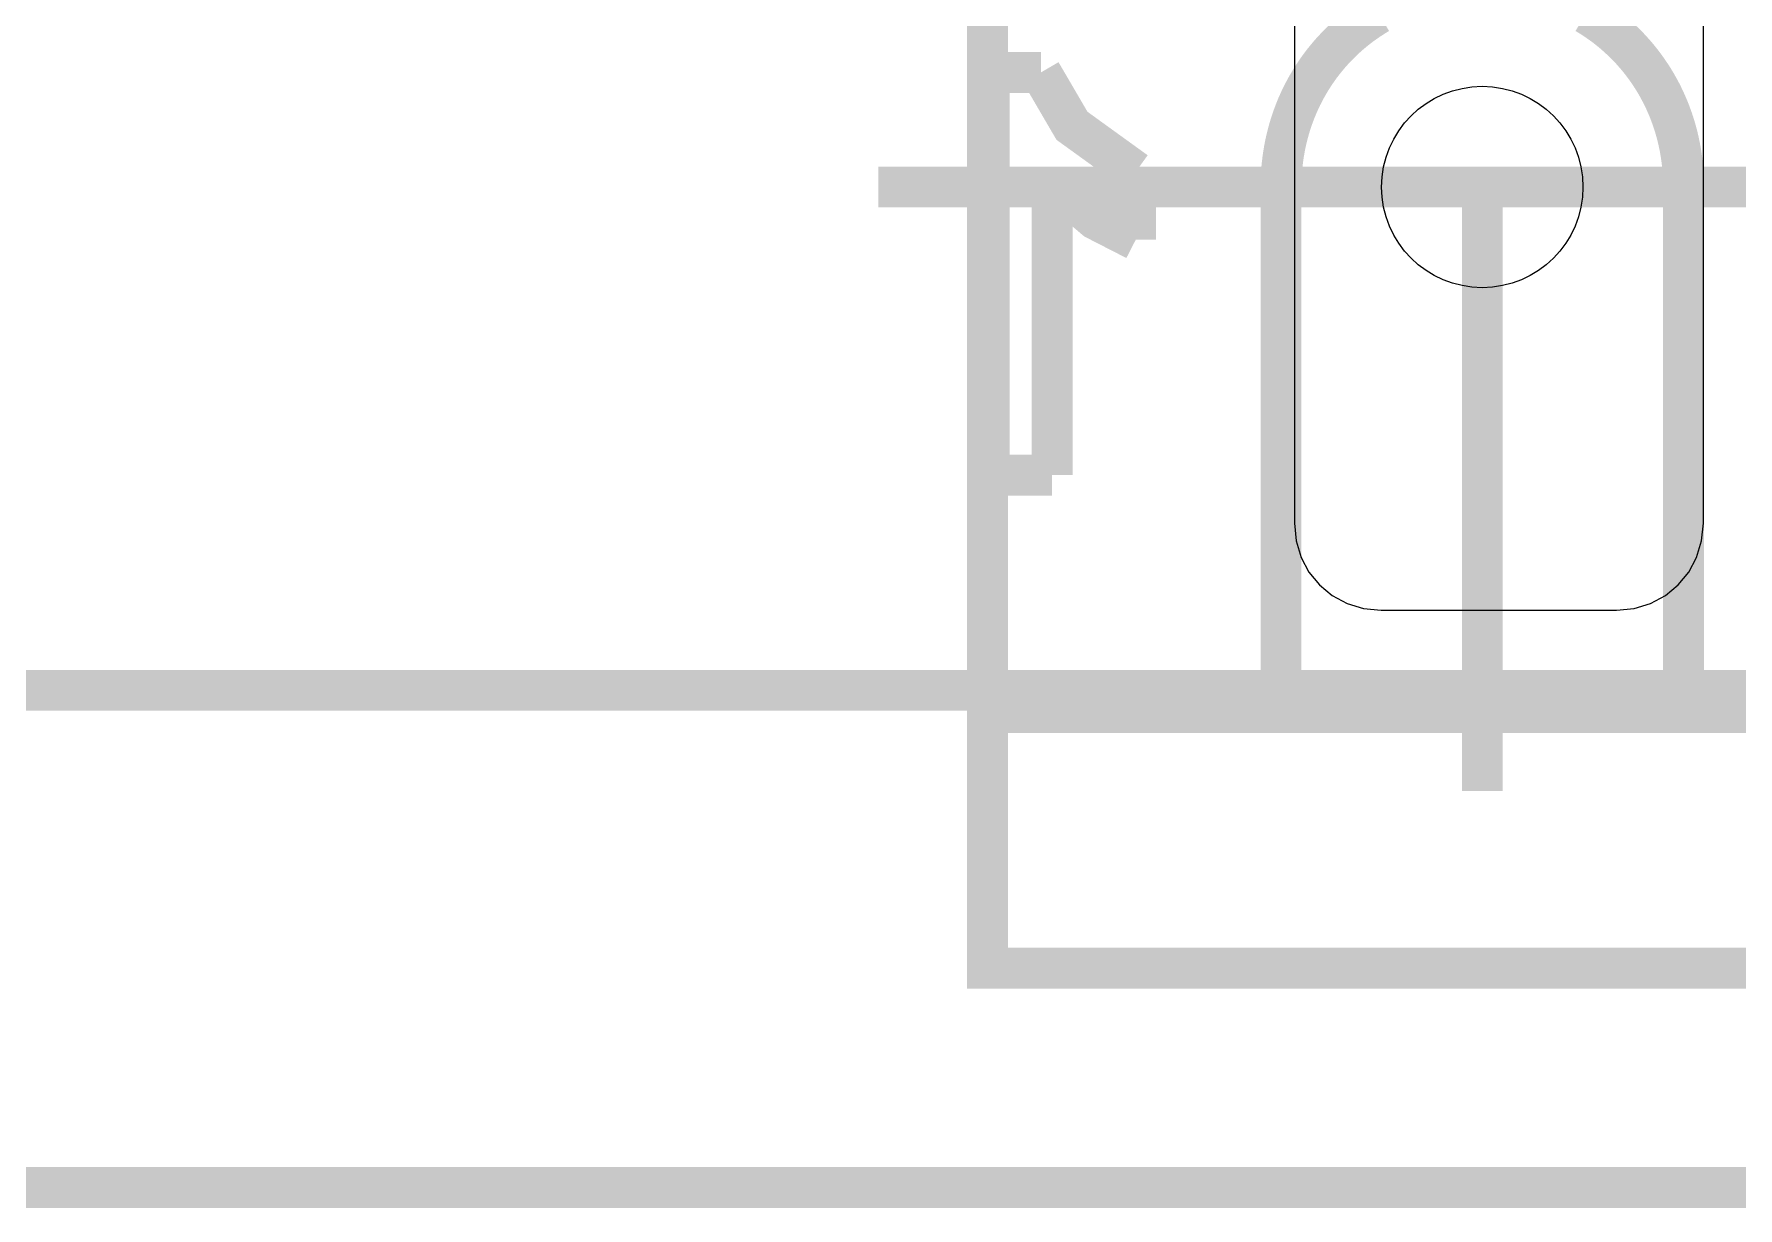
# Model space of a CAD drawing. Header units: inches. Extents: x 15 to 148, y 10 to 111.
# Drawn here: x 136.839 to 137.589, y 97.414 to 97.931 of the extents above; entities that cross this region are included whole.
import ezdxf

# ---------------------------------------------------------------- set-up
doc = ezdxf.new("R2010")
doc.units = ezdxf.units.IN
doc.header["$MEASUREMENT"] = 0
doc.layers.add('BLK_12AWG', color=7, linetype='Continuous')

# ---------------------------------------------------------------- blocks, each defined once
blk = doc.blocks.new('CEGHSD')
at = {"const_width": 0.008}
for points in [[(131.82463, 99.45609), (137.16355, 99.45609), (137.16355, 102.93247), (131.82463, 102.93247), (131.82463, 99.45609)], [(131.82463, 99.45609), (137.16355, 99.45609), (137.16355, 102.93247), (131.82463, 102.93247), (131.82463, 99.45609)], [(131.82463, 99.45609), (137.16355, 99.45609), (137.16355, 102.93247), (131.82463, 102.93247), (131.82463, 99.45609)], [(134.2616, 99.499), (136.3616, 99.499), (136.3616, 99.749), (134.2616, 99.749), (134.2616, 99.499)], [(134.2616, 99.499), (136.3616, 99.499), (136.3616, 99.749), (134.2616, 99.749), (134.2616, 99.499)], [(134.2616, 99.499), (136.3616, 99.499), (136.3616, 99.749), (134.2616, 99.749), (134.2616, 99.499)], [(134.31899, 99.65175), (134.31899, 99.65188), (134.31899, 99.65201), (134.31899, 99.65214), (134.31899, 99.65227), (134.319, 99.6524), (134.319, 99.65253), (134.319, 99.65265), (134.319, 99.65278), (134.31901, 99.65291), (134.31901, 99.65304), (134.31901, 99.65317), (134.31902, 99.6533), (134.31902, 99.65343), (134.31903, 99.65355), (134.31904, 99.65368), (134.31904, 99.65381), (134.31905, 99.65394), (134.31905, 99.65407), (134.31906, 99.65419), (134.31907, 99.65432), (134.31908, 99.65445), (134.31909, 99.65458), (134.31909, 99.6547), (134.3191, 99.65483), (134.31911, 99.65496), (134.31912, 99.65508), (134.31913, 99.65521), (134.31914, 99.65534), (134.31915, 99.65546), (134.31917, 99.65559), (134.31918, 99.65571), (134.31919, 99.65584), (134.3192, 99.65597), (134.31922, 99.65609), (134.31923, 99.65622), (134.31924, 99.65634), (134.31926, 99.65647), (134.31927, 99.65659), (134.31929, 99.65672), (134.3193, 99.65684), (134.31932, 99.65697), (134.31932, 99.65703), (134.31933, 99.65709), (134.31935, 99.65722), (134.31937, 99.65734), (134.31938, 99.65747), (134.3194, 99.65759), (134.31942, 99.65771), (134.31944, 99.65784), (134.31945, 99.65796), (134.31947, 99.65809), (134.31949, 99.65821), (134.31951, 99.65833), (134.31955, 99.65858), (134.31957, 99.6587), (134.31959, 99.65882), (134.31961, 99.65895), (134.31963, 99.65901), (134.31964, 99.65907), (134.31966, 99.65919), (134.31968, 99.65931), (134.31973, 99.65956), (134.31975, 99.65968), (134.31977, 99.6598), (134.3198, 99.65992), (134.31982, 99.66004), (134.31985, 99.66016), (134.31987, 99.66028), (134.3199, 99.6604), (134.31993, 99.66052), (134.31995, 99.66065), (134.31998, 99.66077), (134.32001, 99.66089), (134.32003, 99.66101), (134.32006, 99.66113), (134.32009, 99.66125), (134.32012, 99.66136), (134.32015, 99.66148), (134.32018, 99.6616), (134.32021, 99.66172), (134.32024, 99.66184), (134.32027, 99.66196), (134.3203, 99.66208), (134.32033, 99.6622), (134.32036, 99.66232), (134.32039, 99.66243), (134.32042, 99.66255), (134.32046, 99.66267), (134.32049, 99.66279), (134.32052, 99.6629), (134.32055, 99.66302), (134.32059, 99.66314), (134.32066, 99.66337), (134.32069, 99.66349), (134.32073, 99.66361), (134.32076, 99.66372), (134.3208, 99.66384), (134.32083, 99.66395), (134.32087, 99.66407), (134.32091, 99.66419), (134.32094, 99.6643), (134.32098, 99.66442), (134.32102, 99.66453), (134.32106, 99.66465), (134.3211, 99.66476), (134.32114, 99.66488), (134.32117, 99.66499), (134.32121, 99.66511), (134.32125, 99.66522), (134.32129, 99.66533), (134.32133, 99.66545), (134.32138, 99.66556), (134.32142, 99.66567), (134.32146, 99.66579), (134.3215, 99.6659), (134.32154, 99.66601), (134.32159, 99.66613), (134.32163, 99.66624), (134.32167, 99.66635), (134.32171, 99.66646), (134.32176, 99.66658), (134.3218, 99.66669), (134.32185, 99.6668), (134.32189, 99.66691), (134.32194, 99.66702), (134.32198, 99.66713), (134.32203, 99.66724), (134.32207, 99.66735), (134.32212, 99.66746), (134.32217, 99.66758), (134.32221, 99.66769), (134.32226, 99.6678), (134.32231, 99.66791), (134.32236, 99.66801), (134.32241, 99.66812), (134.32246, 99.66823), (134.3225, 99.66834), (134.32255, 99.66845), (134.3226, 99.66856), (134.32265, 99.66867), (134.3227, 99.66878), (134.32275, 99.66889), (134.3228, 99.66899), (134.32286, 99.6691), (134.32291, 99.66921), (134.32296, 99.66932), (134.32301, 99.66942), (134.32306, 99.66953), (134.32312, 99.66964), (134.32317, 99.66974), (134.32322, 99.66985), (134.32328, 99.66996), (134.32333, 99.67006), (134.32339, 99.67017), (134.32344, 99.67027), (134.3235, 99.67038), (134.32355, 99.67048), (134.32361, 99.67059), (134.32366, 99.67069), (134.32372, 99.6708), (134.32377, 99.6709), (134.32383, 99.67101), (134.32389, 99.67111), (134.32395, 99.67121), (134.324, 99.67132), (134.32406, 99.67142), (134.32412, 99.67152), (134.32418, 99.67163), (134.32424, 99.67173), (134.3243, 99.67183), (134.32436, 99.67194), (134.32448, 99.67214), (134.32454, 99.67224), (134.3246, 99.67234), (134.32466, 99.67244), (134.32472, 99.67254), (134.32478, 99.67265), (134.32484, 99.67275), (134.32491, 99.67285), (134.32497, 99.67295), (134.32503, 99.67305), (134.32509, 99.67315), (134.32516, 99.67325), (134.32522, 99.67335), (134.32528, 99.67345), (134.32535, 99.67354), (134.32541, 99.67364), (134.32548, 99.67374), (134.32561, 99.67394), (134.32574, 99.67413), (134.32587, 99.67433), (134.32594, 99.67443), (134.32601, 99.67452), (134.32607, 99.67462), (134.32614, 99.67471), (134.32621, 99.67481), (134.32628, 99.67491), (134.32642, 99.6751), (134.32655, 99.67529), (134.32662, 99.67538), (134.32669, 99.67548), (134.32676, 99.67557), (134.32684, 99.67567), (134.32691, 99.67576), (134.32698, 99.67585), (134.32705, 99.67595), (134.32712, 99.67604), (134.32719, 99.67613), (134.32726, 99.67623), (134.32734, 99.67632), (134.32741, 99.67641), (134.32748, 99.6765), (134.32756, 99.67659), (134.32763, 99.67669), (134.3277, 99.67678), (134.32778, 99.67687), (134.32785, 99.67696), (134.32793, 99.67705), (134.328, 99.67714), (134.32808, 99.67723), (134.32815, 99.67732), (134.32823, 99.67741), (134.3283, 99.6775), (134.32838, 99.67759), (134.32846, 99.67768), (134.32853, 99.67777), (134.32861, 99.67785), (134.32869, 99.67794), (134.32876, 99.67803), (134.32884, 99.67812), (134.32892, 99.67821), (134.329, 99.67829), (134.32908, 99.67838), (134.32916, 99.67847), (134.32924, 99.67855), (134.32932, 99.67864), (134.3294, 99.67873), (134.32948, 99.67881), (134.32956, 99.6789), (134.32964, 99.67898), (134.32972, 99.67907), (134.3298, 99.67915), (134.32988, 99.67924), (134.32996, 99.67932), (134.33004, 99.67941), (134.33012, 99.67949), (134.33021, 99.67957), (134.33029, 99.67966), (134.33037, 99.67974), (134.33045, 99.67982), (134.33054, 99.6799), (134.3307, 99.68007), (134.33079, 99.68015), (134.33087, 99.68023), (134.33096, 99.68031), (134.33104, 99.68039), (134.33113, 99.68047), (134.33121, 99.68056), (134.3313, 99.68064), (134.33138, 99.68072), (134.33147, 99.68079), (134.33156, 99.68087), (134.33164, 99.68095), (134.33173, 99.68103), (134.33182, 99.68111), (134.3319, 99.68119), (134.33208, 99.68135), (134.33217, 99.68142), (134.33226, 99.6815), (134.33234, 99.68158), (134.33243, 99.68165), (134.33252, 99.68173), (134.33261, 99.68181), (134.3327, 99.68188), (134.33279, 99.68196), (134.33288, 99.68203), (134.33297, 99.68211), (134.33306, 99.68218), (134.33315, 99.68226), (134.33324, 99.68233), (134.33333, 99.68241), (134.33342, 99.68248), (134.33352, 99.68255), (134.33361, 99.68263), (134.3337, 99.6827), (134.33379, 99.68277), (134.33388, 99.68285), (134.33398, 99.68292), (134.33407, 99.68299), (134.33426, 99.68313), (134.33444, 99.68328), (134.33454, 99.68335), (134.33463, 99.68342), (134.33473, 99.68349), (134.33482, 99.68356), (134.33492, 99.68363), (134.33501, 99.68369), (134.33511, 99.68376), (134.3352, 99.68383), (134.3353, 99.6839), (134.3354, 99.68397), (134.33549, 99.68404), (134.33559, 99.6841), (134.33569, 99.68417), (134.33578, 99.68424), (134.33588, 99.6843), (134.33598, 99.68437), (134.33607, 99.68444), (134.33617, 99.6845), (134.33627, 99.68457), (134.33637, 99.68463), (134.33647, 99.6847), (134.33657, 99.68476), (134.33666, 99.68483), (134.33676, 99.68489), (134.33686, 99.68495), (134.33696, 99.68502), (134.33706, 99.68508), (134.33716, 99.68514), (134.33726, 99.68521), (134.33736, 99.68527), (134.33746, 99.68533), (134.33757, 99.68539), (134.33767, 99.68545), (134.33777, 99.68551), (134.33787, 99.68557), (134.33797, 99.68563), (134.33807, 99.68569)], [(134.31899, 99.65175), (134.31899, 99.65188), (134.31899, 99.65201), (134.31899, 99.65214), (134.31899, 99.65227), (134.319, 99.6524), (134.319, 99.65253), (134.319, 99.65265), (134.319, 99.65278), (134.31901, 99.65291), (134.31901, 99.65304), (134.31901, 99.65317), (134.31902, 99.6533), (134.31902, 99.65343), (134.31903, 99.65355), (134.31904, 99.65368), (134.31904, 99.65381), (134.31905, 99.65394), (134.31905, 99.65407), (134.31906, 99.65419), (134.31907, 99.65432), (134.31908, 99.65445), (134.31909, 99.65458), (134.31909, 99.6547), (134.3191, 99.65483), (134.31911, 99.65496), (134.31912, 99.65508), (134.31913, 99.65521), (134.31914, 99.65534), (134.31915, 99.65546), (134.31917, 99.65559), (134.31918, 99.65571), (134.31919, 99.65584), (134.3192, 99.65597), (134.31922, 99.65609), (134.31923, 99.65622), (134.31924, 99.65634), (134.31926, 99.65647), (134.31927, 99.65659), (134.31929, 99.65672), (134.3193, 99.65684), (134.31932, 99.65697), (134.31932, 99.65703), (134.31933, 99.65709), (134.31935, 99.65722), (134.31937, 99.65734), (134.31938, 99.65747), (134.3194, 99.65759), (134.31942, 99.65771), (134.31944, 99.65784), (134.31945, 99.65796), (134.31947, 99.65809), (134.31949, 99.65821), (134.31951, 99.65833), (134.31955, 99.65858), (134.31957, 99.6587), (134.31959, 99.65882), (134.31961, 99.65895), (134.31963, 99.65901), (134.31964, 99.65907), (134.31966, 99.65919), (134.31968, 99.65931), (134.31973, 99.65956), (134.31975, 99.65968), (134.31977, 99.6598), (134.3198, 99.65992), (134.31982, 99.66004), (134.31985, 99.66016), (134.31987, 99.66028), (134.3199, 99.6604), (134.31993, 99.66052), (134.31995, 99.66065), (134.31998, 99.66077), (134.32001, 99.66089), (134.32003, 99.66101), (134.32006, 99.66113), (134.32009, 99.66125), (134.32012, 99.66136), (134.32015, 99.66148), (134.32018, 99.6616), (134.32021, 99.66172), (134.32024, 99.66184), (134.32027, 99.66196), (134.3203, 99.66208), (134.32033, 99.6622), (134.32036, 99.66232), (134.32039, 99.66243), (134.32042, 99.66255), (134.32046, 99.66267), (134.32049, 99.66279), (134.32052, 99.6629), (134.32055, 99.66302), (134.32059, 99.66314), (134.32066, 99.66337), (134.32069, 99.66349), (134.32073, 99.66361), (134.32076, 99.66372), (134.3208, 99.66384), (134.32083, 99.66395), (134.32087, 99.66407), (134.32091, 99.66419), (134.32094, 99.6643), (134.32098, 99.66442), (134.32102, 99.66453), (134.32106, 99.66465), (134.3211, 99.66476), (134.32114, 99.66488), (134.32117, 99.66499), (134.32121, 99.66511), (134.32125, 99.66522), (134.32129, 99.66533), (134.32133, 99.66545), (134.32138, 99.66556), (134.32142, 99.66567), (134.32146, 99.66579), (134.3215, 99.6659), (134.32154, 99.66601), (134.32159, 99.66613), (134.32163, 99.66624), (134.32167, 99.66635), (134.32171, 99.66646), (134.32176, 99.66658), (134.3218, 99.66669), (134.32185, 99.6668), (134.32189, 99.66691), (134.32194, 99.66702), (134.32198, 99.66713), (134.32203, 99.66724), (134.32207, 99.66735), (134.32212, 99.66746), (134.32217, 99.66758), (134.32221, 99.66769), (134.32226, 99.6678), (134.32231, 99.66791), (134.32236, 99.66801), (134.32241, 99.66812), (134.32246, 99.66823), (134.3225, 99.66834), (134.32255, 99.66845), (134.3226, 99.66856), (134.32265, 99.66867), (134.3227, 99.66878), (134.32275, 99.66889), (134.3228, 99.66899), (134.32286, 99.6691), (134.32291, 99.66921), (134.32296, 99.66932), (134.32301, 99.66942), (134.32306, 99.66953), (134.32312, 99.66964), (134.32317, 99.66974), (134.32322, 99.66985), (134.32328, 99.66996), (134.32333, 99.67006), (134.32339, 99.67017), (134.32344, 99.67027), (134.3235, 99.67038), (134.32355, 99.67048), (134.32361, 99.67059), (134.32366, 99.67069), (134.32372, 99.6708), (134.32377, 99.6709), (134.32383, 99.67101), (134.32389, 99.67111), (134.32395, 99.67121), (134.324, 99.67132), (134.32406, 99.67142), (134.32412, 99.67152), (134.32418, 99.67163), (134.32424, 99.67173), (134.3243, 99.67183), (134.32436, 99.67194), (134.32448, 99.67214), (134.32454, 99.67224), (134.3246, 99.67234), (134.32466, 99.67244), (134.32472, 99.67254), (134.32478, 99.67265), (134.32484, 99.67275), (134.32491, 99.67285), (134.32497, 99.67295), (134.32503, 99.67305), (134.32509, 99.67315), (134.32516, 99.67325), (134.32522, 99.67335), (134.32528, 99.67345), (134.32535, 99.67354), (134.32541, 99.67364), (134.32548, 99.67374), (134.32561, 99.67394), (134.32574, 99.67413), (134.32587, 99.67433), (134.32594, 99.67443), (134.32601, 99.67452), (134.32607, 99.67462), (134.32614, 99.67471), (134.32621, 99.67481), (134.32628, 99.67491), (134.32642, 99.6751), (134.32655, 99.67529), (134.32662, 99.67538), (134.32669, 99.67548), (134.32676, 99.67557), (134.32684, 99.67567), (134.32691, 99.67576), (134.32698, 99.67585), (134.32705, 99.67595), (134.32712, 99.67604), (134.32719, 99.67613), (134.32726, 99.67623), (134.32734, 99.67632), (134.32741, 99.67641), (134.32748, 99.6765), (134.32756, 99.67659), (134.32763, 99.67669), (134.3277, 99.67678), (134.32778, 99.67687), (134.32785, 99.67696), (134.32793, 99.67705), (134.328, 99.67714), (134.32808, 99.67723), (134.32815, 99.67732), (134.32823, 99.67741), (134.3283, 99.6775), (134.32838, 99.67759), (134.32846, 99.67768), (134.32853, 99.67777), (134.32861, 99.67785), (134.32869, 99.67794), (134.32876, 99.67803), (134.32884, 99.67812), (134.32892, 99.67821), (134.329, 99.67829), (134.32908, 99.67838), (134.32916, 99.67847), (134.32924, 99.67855), (134.32932, 99.67864), (134.3294, 99.67873), (134.32948, 99.67881), (134.32956, 99.6789), (134.32964, 99.67898), (134.32972, 99.67907), (134.3298, 99.67915), (134.32988, 99.67924), (134.32996, 99.67932), (134.33004, 99.67941), (134.33012, 99.67949), (134.33021, 99.67957), (134.33029, 99.67966), (134.33037, 99.67974), (134.33045, 99.67982), (134.33054, 99.6799), (134.3307, 99.68007), (134.33079, 99.68015), (134.33087, 99.68023), (134.33096, 99.68031), (134.33104, 99.68039), (134.33113, 99.68047), (134.33121, 99.68056), (134.3313, 99.68064), (134.33138, 99.68072), (134.33147, 99.68079), (134.33156, 99.68087), (134.33164, 99.68095), (134.33173, 99.68103), (134.33182, 99.68111), (134.3319, 99.68119), (134.33208, 99.68135), (134.33217, 99.68142), (134.33226, 99.6815), (134.33234, 99.68158), (134.33243, 99.68165), (134.33252, 99.68173), (134.33261, 99.68181), (134.3327, 99.68188), (134.33279, 99.68196), (134.33288, 99.68203), (134.33297, 99.68211), (134.33306, 99.68218), (134.33315, 99.68226), (134.33324, 99.68233), (134.33333, 99.68241), (134.33342, 99.68248), (134.33352, 99.68255), (134.33361, 99.68263), (134.3337, 99.6827), (134.33379, 99.68277), (134.33388, 99.68285), (134.33398, 99.68292), (134.33407, 99.68299), (134.33426, 99.68313), (134.33444, 99.68328), (134.33454, 99.68335), (134.33463, 99.68342), (134.33473, 99.68349), (134.33482, 99.68356), (134.33492, 99.68363), (134.33501, 99.68369), (134.33511, 99.68376), (134.3352, 99.68383), (134.3353, 99.6839), (134.3354, 99.68397), (134.33549, 99.68404), (134.33559, 99.6841), (134.33569, 99.68417), (134.33578, 99.68424), (134.33588, 99.6843), (134.33598, 99.68437), (134.33607, 99.68444), (134.33617, 99.6845), (134.33627, 99.68457), (134.33637, 99.68463), (134.33647, 99.6847), (134.33657, 99.68476), (134.33666, 99.68483), (134.33676, 99.68489), (134.33686, 99.68495), (134.33696, 99.68502), (134.33706, 99.68508), (134.33716, 99.68514), (134.33726, 99.68521), (134.33736, 99.68527), (134.33746, 99.68533), (134.33757, 99.68539), (134.33767, 99.68545), (134.33777, 99.68551), (134.33787, 99.68557), (134.33797, 99.68563), (134.33807, 99.68569)], [(134.31899, 99.65175), (134.31899, 99.65188), (134.31899, 99.65201), (134.31899, 99.65214), (134.31899, 99.65227), (134.319, 99.6524), (134.319, 99.65253), (134.319, 99.65265), (134.319, 99.65278), (134.31901, 99.65291), (134.31901, 99.65304), (134.31901, 99.65317), (134.31902, 99.6533), (134.31902, 99.65343), (134.31903, 99.65355), (134.31904, 99.65368), (134.31904, 99.65381), (134.31905, 99.65394), (134.31905, 99.65407), (134.31906, 99.65419), (134.31907, 99.65432), (134.31908, 99.65445), (134.31909, 99.65458), (134.31909, 99.6547), (134.3191, 99.65483), (134.31911, 99.65496), (134.31912, 99.65508), (134.31913, 99.65521), (134.31914, 99.65534), (134.31915, 99.65546), (134.31917, 99.65559), (134.31918, 99.65571), (134.31919, 99.65584), (134.3192, 99.65597), (134.31922, 99.65609), (134.31923, 99.65622), (134.31924, 99.65634), (134.31926, 99.65647), (134.31927, 99.65659), (134.31929, 99.65672), (134.3193, 99.65684), (134.31932, 99.65697), (134.31932, 99.65703), (134.31933, 99.65709), (134.31935, 99.65722), (134.31937, 99.65734), (134.31938, 99.65747), (134.3194, 99.65759), (134.31942, 99.65771), (134.31944, 99.65784), (134.31945, 99.65796), (134.31947, 99.65809), (134.31949, 99.65821), (134.31951, 99.65833), (134.31955, 99.65858), (134.31957, 99.6587), (134.31959, 99.65882), (134.31961, 99.65895), (134.31963, 99.65901), (134.31964, 99.65907), (134.31966, 99.65919), (134.31968, 99.65931), (134.31973, 99.65956), (134.31975, 99.65968), (134.31977, 99.6598), (134.3198, 99.65992), (134.31982, 99.66004), (134.31985, 99.66016), (134.31987, 99.66028), (134.3199, 99.6604), (134.31993, 99.66052), (134.31995, 99.66065), (134.31998, 99.66077), (134.32001, 99.66089), (134.32003, 99.66101), (134.32006, 99.66113), (134.32009, 99.66125), (134.32012, 99.66136), (134.32015, 99.66148), (134.32018, 99.6616), (134.32021, 99.66172), (134.32024, 99.66184), (134.32027, 99.66196), (134.3203, 99.66208), (134.32033, 99.6622), (134.32036, 99.66232), (134.32039, 99.66243), (134.32042, 99.66255), (134.32046, 99.66267), (134.32049, 99.66279), (134.32052, 99.6629), (134.32055, 99.66302), (134.32059, 99.66314), (134.32066, 99.66337), (134.32069, 99.66349), (134.32073, 99.66361), (134.32076, 99.66372), (134.3208, 99.66384), (134.32083, 99.66395), (134.32087, 99.66407), (134.32091, 99.66419), (134.32094, 99.6643), (134.32098, 99.66442), (134.32102, 99.66453), (134.32106, 99.66465), (134.3211, 99.66476), (134.32114, 99.66488), (134.32117, 99.66499), (134.32121, 99.66511), (134.32125, 99.66522), (134.32129, 99.66533), (134.32133, 99.66545), (134.32138, 99.66556), (134.32142, 99.66567), (134.32146, 99.66579), (134.3215, 99.6659), (134.32154, 99.66601), (134.32159, 99.66613), (134.32163, 99.66624), (134.32167, 99.66635), (134.32171, 99.66646), (134.32176, 99.66658), (134.3218, 99.66669), (134.32185, 99.6668), (134.32189, 99.66691), (134.32194, 99.66702), (134.32198, 99.66713), (134.32203, 99.66724), (134.32207, 99.66735), (134.32212, 99.66746), (134.32217, 99.66758), (134.32221, 99.66769), (134.32226, 99.6678), (134.32231, 99.66791), (134.32236, 99.66801), (134.32241, 99.66812), (134.32246, 99.66823), (134.3225, 99.66834), (134.32255, 99.66845), (134.3226, 99.66856), (134.32265, 99.66867), (134.3227, 99.66878), (134.32275, 99.66889), (134.3228, 99.66899), (134.32286, 99.6691), (134.32291, 99.66921), (134.32296, 99.66932), (134.32301, 99.66942), (134.32306, 99.66953), (134.32312, 99.66964), (134.32317, 99.66974), (134.32322, 99.66985), (134.32328, 99.66996), (134.32333, 99.67006), (134.32339, 99.67017), (134.32344, 99.67027), (134.3235, 99.67038), (134.32355, 99.67048), (134.32361, 99.67059), (134.32366, 99.67069), (134.32372, 99.6708), (134.32377, 99.6709), (134.32383, 99.67101), (134.32389, 99.67111), (134.32395, 99.67121), (134.324, 99.67132), (134.32406, 99.67142), (134.32412, 99.67152), (134.32418, 99.67163), (134.32424, 99.67173), (134.3243, 99.67183), (134.32436, 99.67194), (134.32448, 99.67214), (134.32454, 99.67224), (134.3246, 99.67234), (134.32466, 99.67244), (134.32472, 99.67254), (134.32478, 99.67265), (134.32484, 99.67275), (134.32491, 99.67285), (134.32497, 99.67295), (134.32503, 99.67305), (134.32509, 99.67315), (134.32516, 99.67325), (134.32522, 99.67335), (134.32528, 99.67345), (134.32535, 99.67354), (134.32541, 99.67364), (134.32548, 99.67374), (134.32561, 99.67394), (134.32574, 99.67413), (134.32587, 99.67433), (134.32594, 99.67443), (134.32601, 99.67452), (134.32607, 99.67462), (134.32614, 99.67471), (134.32621, 99.67481), (134.32628, 99.67491), (134.32642, 99.6751), (134.32655, 99.67529), (134.32662, 99.67538), (134.32669, 99.67548), (134.32676, 99.67557), (134.32684, 99.67567), (134.32691, 99.67576), (134.32698, 99.67585), (134.32705, 99.67595), (134.32712, 99.67604), (134.32719, 99.67613), (134.32726, 99.67623), (134.32734, 99.67632), (134.32741, 99.67641), (134.32748, 99.6765), (134.32756, 99.67659), (134.32763, 99.67669), (134.3277, 99.67678), (134.32778, 99.67687), (134.32785, 99.67696), (134.32793, 99.67705), (134.328, 99.67714), (134.32808, 99.67723), (134.32815, 99.67732), (134.32823, 99.67741), (134.3283, 99.6775), (134.32838, 99.67759), (134.32846, 99.67768), (134.32853, 99.67777), (134.32861, 99.67785), (134.32869, 99.67794), (134.32876, 99.67803), (134.32884, 99.67812), (134.32892, 99.67821), (134.329, 99.67829), (134.32908, 99.67838), (134.32916, 99.67847), (134.32924, 99.67855), (134.32932, 99.67864), (134.3294, 99.67873), (134.32948, 99.67881), (134.32956, 99.6789), (134.32964, 99.67898), (134.32972, 99.67907), (134.3298, 99.67915), (134.32988, 99.67924), (134.32996, 99.67932), (134.33004, 99.67941), (134.33012, 99.67949), (134.33021, 99.67957), (134.33029, 99.67966), (134.33037, 99.67974), (134.33045, 99.67982), (134.33054, 99.6799), (134.3307, 99.68007), (134.33079, 99.68015), (134.33087, 99.68023), (134.33096, 99.68031), (134.33104, 99.68039), (134.33113, 99.68047), (134.33121, 99.68056), (134.3313, 99.68064), (134.33138, 99.68072), (134.33147, 99.68079), (134.33156, 99.68087), (134.33164, 99.68095), (134.33173, 99.68103), (134.33182, 99.68111), (134.3319, 99.68119), (134.33208, 99.68135), (134.33217, 99.68142), (134.33226, 99.6815), (134.33234, 99.68158), (134.33243, 99.68165), (134.33252, 99.68173), (134.33261, 99.68181), (134.3327, 99.68188), (134.33279, 99.68196), (134.33288, 99.68203), (134.33297, 99.68211), (134.33306, 99.68218), (134.33315, 99.68226), (134.33324, 99.68233), (134.33333, 99.68241), (134.33342, 99.68248), (134.33352, 99.68255), (134.33361, 99.68263), (134.3337, 99.6827), (134.33379, 99.68277), (134.33388, 99.68285), (134.33398, 99.68292), (134.33407, 99.68299), (134.33426, 99.68313), (134.33444, 99.68328), (134.33454, 99.68335), (134.33463, 99.68342), (134.33473, 99.68349), (134.33482, 99.68356), (134.33492, 99.68363), (134.33501, 99.68369), (134.33511, 99.68376), (134.3352, 99.68383), (134.3353, 99.6839), (134.3354, 99.68397), (134.33549, 99.68404), (134.33559, 99.6841), (134.33569, 99.68417), (134.33578, 99.68424), (134.33588, 99.6843), (134.33598, 99.68437), (134.33607, 99.68444), (134.33617, 99.6845), (134.33627, 99.68457), (134.33637, 99.68463), (134.33647, 99.6847), (134.33657, 99.68476), (134.33666, 99.68483), (134.33676, 99.68489), (134.33686, 99.68495), (134.33696, 99.68502), (134.33706, 99.68508), (134.33716, 99.68514), (134.33726, 99.68521), (134.33736, 99.68527), (134.33746, 99.68533), (134.33757, 99.68539), (134.33767, 99.68545), (134.33777, 99.68551), (134.33787, 99.68557), (134.33797, 99.68563), (134.33807, 99.68569)], [(134.39773, 99.65175), (134.39773, 99.65188), (134.39773, 99.65201), (134.39773, 99.65214), (134.39773, 99.65227), (134.39773, 99.6524), (134.39772, 99.65253), (134.39772, 99.65265), (134.39772, 99.65278), (134.39772, 99.65291), (134.39771, 99.65304), (134.39771, 99.65317), (134.3977, 99.6533), (134.3977, 99.65343), (134.39769, 99.65355), (134.39769, 99.65368), (134.39768, 99.65381), (134.39768, 99.65394), (134.39767, 99.65407), (134.39766, 99.65419), (134.39765, 99.65432), (134.39765, 99.65445), (134.39764, 99.65458), (134.39763, 99.6547), (134.39762, 99.65483), (134.39761, 99.65496), (134.3976, 99.65508), (134.39759, 99.65521), (134.39758, 99.65534), (134.39757, 99.65546), (134.39756, 99.65559), (134.39754, 99.65571), (134.39753, 99.65584), (134.39752, 99.65597), (134.39751, 99.65609), (134.39749, 99.65622), (134.39748, 99.65634), (134.39747, 99.65647), (134.39745, 99.65659), (134.39744, 99.65672), (134.39742, 99.65684), (134.39741, 99.65697), (134.3974, 99.65703), (134.39739, 99.65709), (134.39737, 99.65722), (134.39736, 99.65734), (134.39734, 99.65747), (134.39732, 99.65759), (134.39731, 99.65771), (134.39729, 99.65784), (134.39727, 99.65796), (134.39725, 99.65809), (134.39723, 99.65821), (134.39721, 99.65833), (134.39717, 99.65858), (134.39715, 99.6587), (134.39713, 99.65882), (134.39711, 99.65895), (134.3971, 99.65901), (134.39709, 99.65907), (134.39706, 99.65919), (134.39704, 99.65931), (134.397, 99.65956), (134.39697, 99.65968), (134.39695, 99.6598), (134.39692, 99.65992), (134.3969, 99.66004), (134.39687, 99.66016), (134.39685, 99.66028), (134.39682, 99.6604), (134.3968, 99.66052), (134.39677, 99.66065), (134.39674, 99.66077), (134.39672, 99.66089), (134.39669, 99.66101), (134.39666, 99.66113), (134.39663, 99.66125), (134.3966, 99.66136), (134.39658, 99.66148), (134.39655, 99.6616), (134.39652, 99.66172), (134.39649, 99.66184), (134.39646, 99.66196), (134.39643, 99.66208), (134.39639, 99.6622), (134.39636, 99.66232), (134.39633, 99.66243), (134.3963, 99.66255), (134.39627, 99.66267), (134.39623, 99.66279), (134.3962, 99.6629), (134.39617, 99.66302), (134.39613, 99.66314), (134.39607, 99.66337), (134.39603, 99.66349), (134.396, 99.66361), (134.39596, 99.66372), (134.39592, 99.66384), (134.39589, 99.66395), (134.39585, 99.66407), (134.39582, 99.66419), (134.39578, 99.6643), (134.39574, 99.66442), (134.3957, 99.66453), (134.39566, 99.66465), (134.39563, 99.66476), (134.39559, 99.66488), (134.39555, 99.66499), (134.39551, 99.66511), (134.39547, 99.66522), (134.39543, 99.66533), (134.39539, 99.66545), (134.39535, 99.66556), (134.39531, 99.66567), (134.39526, 99.66579), (134.39522, 99.6659), (134.39518, 99.66601), (134.39514, 99.66613), (134.39509, 99.66624), (134.39505, 99.66635), (134.39501, 99.66646), (134.39496, 99.66658), (134.39492, 99.66669), (134.39488, 99.6668), (134.39483, 99.66691), (134.39479, 99.66702), (134.39474, 99.66713), (134.39469, 99.66724), (134.39465, 99.66735), (134.3946, 99.66746), (134.39455, 99.66758), (134.39451, 99.66769), (134.39446, 99.6678), (134.39441, 99.66791), (134.39436, 99.66801), (134.39432, 99.66812), (134.39427, 99.66823), (134.39422, 99.66834), (134.39417, 99.66845), (134.39412, 99.66856), (134.39407, 99.66867), (134.39402, 99.66878), (134.39397, 99.66889), (134.39392, 99.66899), (134.39387, 99.6691), (134.39381, 99.66921), (134.39376, 99.66932), (134.39371, 99.66942), (134.39366, 99.66953), (134.39361, 99.66964), (134.39355, 99.66974), (134.3935, 99.66985), (134.39345, 99.66996), (134.39339, 99.67006), (134.39334, 99.67017), (134.39328, 99.67027), (134.39323, 99.67038), (134.39317, 99.67048), (134.39312, 99.67059), (134.39306, 99.67069), (134.393, 99.6708), (134.39295, 99.6709), (134.39289, 99.67101), (134.39283, 99.67111), (134.39278, 99.67121), (134.39272, 99.67132), (134.39266, 99.67142), (134.3926, 99.67152), (134.39254, 99.67163), (134.39248, 99.67173), (134.39243, 99.67183), (134.39237, 99.67194), (134.39225, 99.67214), (134.39219, 99.67224), (134.39213, 99.67234), (134.39206, 99.67244), (134.392, 99.67254), (134.39194, 99.67265), (134.39188, 99.67275), (134.39182, 99.67285), (134.39175, 99.67295), (134.39169, 99.67305), (134.39163, 99.67315), (134.39157, 99.67325), (134.3915, 99.67335), (134.39144, 99.67345), (134.39137, 99.67354), (134.39131, 99.67364), (134.39124, 99.67374), (134.39111, 99.67394), (134.39098, 99.67413), (134.39085, 99.67433), (134.39078, 99.67443), (134.39072, 99.67452), (134.39065, 99.67462), (134.39058, 99.67471), (134.39051, 99.67481), (134.39044, 99.67491), (134.39031, 99.6751), (134.39017, 99.67529), (134.3901, 99.67538), (134.39003, 99.67548), (134.38996, 99.67557), (134.38989, 99.67567), (134.38982, 99.67576), (134.38975, 99.67585), (134.38967, 99.67595), (134.3896, 99.67604), (134.38953, 99.67613), (134.38946, 99.67623), (134.38939, 99.67632), (134.38931, 99.67641), (134.38924, 99.6765), (134.38917, 99.67659), (134.38909, 99.67669), (134.38902, 99.67678), (134.38895, 99.67687), (134.38887, 99.67696), (134.3888, 99.67705), (134.38872, 99.67714), (134.38865, 99.67723), (134.38857, 99.67732), (134.3885, 99.67741), (134.38842, 99.6775), (134.38834, 99.67759), (134.38827, 99.67768), (134.38819, 99.67777), (134.38811, 99.67785), (134.38804, 99.67794), (134.38796, 99.67803), (134.38788, 99.67812), (134.3878, 99.67821), (134.38772, 99.67829), (134.38764, 99.67838), (134.38757, 99.67847), (134.38749, 99.67855), (134.38741, 99.67864), (134.38733, 99.67873), (134.38725, 99.67881), (134.38717, 99.6789), (134.38709, 99.67898), (134.38701, 99.67907), (134.38693, 99.67915), (134.38684, 99.67924), (134.38676, 99.67932), (134.38668, 99.67941), (134.3866, 99.67949), (134.38652, 99.67957), (134.38643, 99.67966), (134.38635, 99.67974), (134.38627, 99.67982), (134.38618, 99.6799), (134.38602, 99.68007), (134.38593, 99.68015), (134.38585, 99.68023), (134.38576, 99.68031), (134.38568, 99.68039), (134.38559, 99.68047), (134.38551, 99.68056), (134.38542, 99.68064), (134.38534, 99.68072), (134.38525, 99.68079), (134.38517, 99.68087), (134.38508, 99.68095), (134.38499, 99.68103), (134.38491, 99.68111), (134.38482, 99.68119), (134.38464, 99.68135), (134.38455, 99.68142), (134.38447, 99.6815), (134.38438, 99.68158), (134.38429, 99.68165), (134.3842, 99.68173), (134.38411, 99.68181), (134.38402, 99.68188), (134.38393, 99.68196), (134.38384, 99.68203), (134.38375, 99.68211), (134.38366, 99.68218), (134.38357, 99.68226), (134.38348, 99.68233), (134.38339, 99.68241), (134.3833, 99.68248), (134.38321, 99.68255), (134.38311, 99.68263), (134.38302, 99.6827), (134.38293, 99.68277), (134.38284, 99.68285), (134.38275, 99.68292), (134.38265, 99.68299), (134.38247, 99.68313), (134.38228, 99.68328), (134.38218, 99.68335), (134.38209, 99.68342), (134.382, 99.68349), (134.3819, 99.68356), (134.38181, 99.68363), (134.38171, 99.68369), (134.38161, 99.68376), (134.38152, 99.68383), (134.38142, 99.6839), (134.38133, 99.68397), (134.38123, 99.68404), (134.38113, 99.6841), (134.38104, 99.68417), (134.38094, 99.68424), (134.38084, 99.6843), (134.38075, 99.68437), (134.38065, 99.68444), (134.38055, 99.6845), (134.38045, 99.68457), (134.38035, 99.68463), (134.38026, 99.6847), (134.38016, 99.68476), (134.38006, 99.68483), (134.37996, 99.68489), (134.37986, 99.68495), (134.37976, 99.68502), (134.37966, 99.68508), (134.37956, 99.68514), (134.37946, 99.68521), (134.37936, 99.68527), (134.37926, 99.68533), (134.37916, 99.68539), (134.37906, 99.68545), (134.37895, 99.68551), (134.37885, 99.68557), (134.37875, 99.68563), (134.37865, 99.68569)], [(134.39773, 99.65175), (134.39773, 99.65188), (134.39773, 99.65201), (134.39773, 99.65214), (134.39773, 99.65227), (134.39773, 99.6524), (134.39772, 99.65253), (134.39772, 99.65265), (134.39772, 99.65278), (134.39772, 99.65291), (134.39771, 99.65304), (134.39771, 99.65317), (134.3977, 99.6533), (134.3977, 99.65343), (134.39769, 99.65355), (134.39769, 99.65368), (134.39768, 99.65381), (134.39768, 99.65394), (134.39767, 99.65407), (134.39766, 99.65419), (134.39765, 99.65432), (134.39765, 99.65445), (134.39764, 99.65458), (134.39763, 99.6547), (134.39762, 99.65483), (134.39761, 99.65496), (134.3976, 99.65508), (134.39759, 99.65521), (134.39758, 99.65534), (134.39757, 99.65546), (134.39756, 99.65559), (134.39754, 99.65571), (134.39753, 99.65584), (134.39752, 99.65597), (134.39751, 99.65609), (134.39749, 99.65622), (134.39748, 99.65634), (134.39747, 99.65647), (134.39745, 99.65659), (134.39744, 99.65672), (134.39742, 99.65684), (134.39741, 99.65697), (134.3974, 99.65703), (134.39739, 99.65709), (134.39737, 99.65722), (134.39736, 99.65734), (134.39734, 99.65747), (134.39732, 99.65759), (134.39731, 99.65771), (134.39729, 99.65784), (134.39727, 99.65796), (134.39725, 99.65809), (134.39723, 99.65821), (134.39721, 99.65833), (134.39717, 99.65858), (134.39715, 99.6587), (134.39713, 99.65882), (134.39711, 99.65895), (134.3971, 99.65901), (134.39709, 99.65907), (134.39706, 99.65919), (134.39704, 99.65931), (134.397, 99.65956), (134.39697, 99.65968), (134.39695, 99.6598), (134.39692, 99.65992), (134.3969, 99.66004), (134.39687, 99.66016), (134.39685, 99.66028), (134.39682, 99.6604), (134.3968, 99.66052), (134.39677, 99.66065), (134.39674, 99.66077), (134.39672, 99.66089), (134.39669, 99.66101), (134.39666, 99.66113), (134.39663, 99.66125), (134.3966, 99.66136), (134.39658, 99.66148), (134.39655, 99.6616), (134.39652, 99.66172), (134.39649, 99.66184), (134.39646, 99.66196), (134.39643, 99.66208), (134.39639, 99.6622), (134.39636, 99.66232), (134.39633, 99.66243), (134.3963, 99.66255), (134.39627, 99.66267), (134.39623, 99.66279), (134.3962, 99.6629), (134.39617, 99.66302), (134.39613, 99.66314), (134.39607, 99.66337), (134.39603, 99.66349), (134.396, 99.66361), (134.39596, 99.66372), (134.39592, 99.66384), (134.39589, 99.66395), (134.39585, 99.66407), (134.39582, 99.66419), (134.39578, 99.6643), (134.39574, 99.66442), (134.3957, 99.66453), (134.39566, 99.66465), (134.39563, 99.66476), (134.39559, 99.66488), (134.39555, 99.66499), (134.39551, 99.66511), (134.39547, 99.66522), (134.39543, 99.66533), (134.39539, 99.66545), (134.39535, 99.66556), (134.39531, 99.66567), (134.39526, 99.66579), (134.39522, 99.6659), (134.39518, 99.66601), (134.39514, 99.66613), (134.39509, 99.66624), (134.39505, 99.66635), (134.39501, 99.66646), (134.39496, 99.66658), (134.39492, 99.66669), (134.39488, 99.6668), (134.39483, 99.66691), (134.39479, 99.66702), (134.39474, 99.66713), (134.39469, 99.66724), (134.39465, 99.66735), (134.3946, 99.66746), (134.39455, 99.66758), (134.39451, 99.66769), (134.39446, 99.6678), (134.39441, 99.66791), (134.39436, 99.66801), (134.39432, 99.66812), (134.39427, 99.66823), (134.39422, 99.66834), (134.39417, 99.66845), (134.39412, 99.66856), (134.39407, 99.66867), (134.39402, 99.66878), (134.39397, 99.66889), (134.39392, 99.66899), (134.39387, 99.6691), (134.39381, 99.66921), (134.39376, 99.66932), (134.39371, 99.66942), (134.39366, 99.66953), (134.39361, 99.66964), (134.39355, 99.66974), (134.3935, 99.66985), (134.39345, 99.66996), (134.39339, 99.67006), (134.39334, 99.67017), (134.39328, 99.67027), (134.39323, 99.67038), (134.39317, 99.67048), (134.39312, 99.67059), (134.39306, 99.67069), (134.393, 99.6708), (134.39295, 99.6709), (134.39289, 99.67101), (134.39283, 99.67111), (134.39278, 99.67121), (134.39272, 99.67132), (134.39266, 99.67142), (134.3926, 99.67152), (134.39254, 99.67163), (134.39248, 99.67173), (134.39243, 99.67183), (134.39237, 99.67194), (134.39225, 99.67214), (134.39219, 99.67224), (134.39213, 99.67234), (134.39206, 99.67244), (134.392, 99.67254), (134.39194, 99.67265), (134.39188, 99.67275), (134.39182, 99.67285), (134.39175, 99.67295), (134.39169, 99.67305), (134.39163, 99.67315), (134.39157, 99.67325), (134.3915, 99.67335), (134.39144, 99.67345), (134.39137, 99.67354), (134.39131, 99.67364), (134.39124, 99.67374), (134.39111, 99.67394), (134.39098, 99.67413), (134.39085, 99.67433), (134.39078, 99.67443), (134.39072, 99.67452), (134.39065, 99.67462), (134.39058, 99.67471), (134.39051, 99.67481), (134.39044, 99.67491), (134.39031, 99.6751), (134.39017, 99.67529), (134.3901, 99.67538), (134.39003, 99.67548), (134.38996, 99.67557), (134.38989, 99.67567), (134.38982, 99.67576), (134.38975, 99.67585), (134.38967, 99.67595), (134.3896, 99.67604), (134.38953, 99.67613), (134.38946, 99.67623), (134.38939, 99.67632), (134.38931, 99.67641), (134.38924, 99.6765), (134.38917, 99.67659), (134.38909, 99.67669), (134.38902, 99.67678), (134.38895, 99.67687), (134.38887, 99.67696), (134.3888, 99.67705), (134.38872, 99.67714), (134.38865, 99.67723), (134.38857, 99.67732), (134.3885, 99.67741), (134.38842, 99.6775), (134.38834, 99.67759), (134.38827, 99.67768), (134.38819, 99.67777), (134.38811, 99.67785), (134.38804, 99.67794), (134.38796, 99.67803), (134.38788, 99.67812), (134.3878, 99.67821), (134.38772, 99.67829), (134.38764, 99.67838), (134.38757, 99.67847), (134.38749, 99.67855), (134.38741, 99.67864), (134.38733, 99.67873), (134.38725, 99.67881), (134.38717, 99.6789), (134.38709, 99.67898), (134.38701, 99.67907), (134.38693, 99.67915), (134.38684, 99.67924), (134.38676, 99.67932), (134.38668, 99.67941), (134.3866, 99.67949), (134.38652, 99.67957), (134.38643, 99.67966), (134.38635, 99.67974), (134.38627, 99.67982), (134.38618, 99.6799), (134.38602, 99.68007), (134.38593, 99.68015), (134.38585, 99.68023), (134.38576, 99.68031), (134.38568, 99.68039), (134.38559, 99.68047), (134.38551, 99.68056), (134.38542, 99.68064), (134.38534, 99.68072), (134.38525, 99.68079), (134.38517, 99.68087), (134.38508, 99.68095), (134.38499, 99.68103), (134.38491, 99.68111), (134.38482, 99.68119), (134.38464, 99.68135), (134.38455, 99.68142), (134.38447, 99.6815), (134.38438, 99.68158), (134.38429, 99.68165), (134.3842, 99.68173), (134.38411, 99.68181), (134.38402, 99.68188), (134.38393, 99.68196), (134.38384, 99.68203), (134.38375, 99.68211), (134.38366, 99.68218), (134.38357, 99.68226), (134.38348, 99.68233), (134.38339, 99.68241), (134.3833, 99.68248), (134.38321, 99.68255), (134.38311, 99.68263), (134.38302, 99.6827), (134.38293, 99.68277), (134.38284, 99.68285), (134.38275, 99.68292), (134.38265, 99.68299), (134.38247, 99.68313), (134.38228, 99.68328), (134.38218, 99.68335), (134.38209, 99.68342), (134.382, 99.68349), (134.3819, 99.68356), (134.38181, 99.68363), (134.38171, 99.68369), (134.38161, 99.68376), (134.38152, 99.68383), (134.38142, 99.6839), (134.38133, 99.68397), (134.38123, 99.68404), (134.38113, 99.6841), (134.38104, 99.68417), (134.38094, 99.68424), (134.38084, 99.6843), (134.38075, 99.68437), (134.38065, 99.68444), (134.38055, 99.6845), (134.38045, 99.68457), (134.38035, 99.68463), (134.38026, 99.6847), (134.38016, 99.68476), (134.38006, 99.68483), (134.37996, 99.68489), (134.37986, 99.68495), (134.37976, 99.68502), (134.37966, 99.68508), (134.37956, 99.68514), (134.37946, 99.68521), (134.37936, 99.68527), (134.37926, 99.68533), (134.37916, 99.68539), (134.37906, 99.68545), (134.37895, 99.68551), (134.37885, 99.68557), (134.37875, 99.68563), (134.37865, 99.68569)], [(134.39773, 99.65175), (134.39773, 99.65188), (134.39773, 99.65201), (134.39773, 99.65214), (134.39773, 99.65227), (134.39773, 99.6524), (134.39772, 99.65253), (134.39772, 99.65265), (134.39772, 99.65278), (134.39772, 99.65291), (134.39771, 99.65304), (134.39771, 99.65317), (134.3977, 99.6533), (134.3977, 99.65343), (134.39769, 99.65355), (134.39769, 99.65368), (134.39768, 99.65381), (134.39768, 99.65394), (134.39767, 99.65407), (134.39766, 99.65419), (134.39765, 99.65432), (134.39765, 99.65445), (134.39764, 99.65458), (134.39763, 99.6547), (134.39762, 99.65483), (134.39761, 99.65496), (134.3976, 99.65508), (134.39759, 99.65521), (134.39758, 99.65534), (134.39757, 99.65546), (134.39756, 99.65559), (134.39754, 99.65571), (134.39753, 99.65584), (134.39752, 99.65597), (134.39751, 99.65609), (134.39749, 99.65622), (134.39748, 99.65634), (134.39747, 99.65647), (134.39745, 99.65659), (134.39744, 99.65672), (134.39742, 99.65684), (134.39741, 99.65697), (134.3974, 99.65703), (134.39739, 99.65709), (134.39737, 99.65722), (134.39736, 99.65734), (134.39734, 99.65747), (134.39732, 99.65759), (134.39731, 99.65771), (134.39729, 99.65784), (134.39727, 99.65796), (134.39725, 99.65809), (134.39723, 99.65821), (134.39721, 99.65833), (134.39717, 99.65858), (134.39715, 99.6587), (134.39713, 99.65882), (134.39711, 99.65895), (134.3971, 99.65901), (134.39709, 99.65907), (134.39706, 99.65919), (134.39704, 99.65931), (134.397, 99.65956), (134.39697, 99.65968), (134.39695, 99.6598), (134.39692, 99.65992), (134.3969, 99.66004), (134.39687, 99.66016), (134.39685, 99.66028), (134.39682, 99.6604), (134.3968, 99.66052), (134.39677, 99.66065), (134.39674, 99.66077), (134.39672, 99.66089), (134.39669, 99.66101), (134.39666, 99.66113), (134.39663, 99.66125), (134.3966, 99.66136), (134.39658, 99.66148), (134.39655, 99.6616), (134.39652, 99.66172), (134.39649, 99.66184), (134.39646, 99.66196), (134.39643, 99.66208), (134.39639, 99.6622), (134.39636, 99.66232), (134.39633, 99.66243), (134.3963, 99.66255), (134.39627, 99.66267), (134.39623, 99.66279), (134.3962, 99.6629), (134.39617, 99.66302), (134.39613, 99.66314), (134.39607, 99.66337), (134.39603, 99.66349), (134.396, 99.66361), (134.39596, 99.66372), (134.39592, 99.66384), (134.39589, 99.66395), (134.39585, 99.66407), (134.39582, 99.66419), (134.39578, 99.6643), (134.39574, 99.66442), (134.3957, 99.66453), (134.39566, 99.66465), (134.39563, 99.66476), (134.39559, 99.66488), (134.39555, 99.66499), (134.39551, 99.66511), (134.39547, 99.66522), (134.39543, 99.66533), (134.39539, 99.66545), (134.39535, 99.66556), (134.39531, 99.66567), (134.39526, 99.66579), (134.39522, 99.6659), (134.39518, 99.66601), (134.39514, 99.66613), (134.39509, 99.66624), (134.39505, 99.66635), (134.39501, 99.66646), (134.39496, 99.66658), (134.39492, 99.66669), (134.39488, 99.6668), (134.39483, 99.66691), (134.39479, 99.66702), (134.39474, 99.66713), (134.39469, 99.66724), (134.39465, 99.66735), (134.3946, 99.66746), (134.39455, 99.66758), (134.39451, 99.66769), (134.39446, 99.6678), (134.39441, 99.66791), (134.39436, 99.66801), (134.39432, 99.66812), (134.39427, 99.66823), (134.39422, 99.66834), (134.39417, 99.66845), (134.39412, 99.66856), (134.39407, 99.66867), (134.39402, 99.66878), (134.39397, 99.66889), (134.39392, 99.66899), (134.39387, 99.6691), (134.39381, 99.66921), (134.39376, 99.66932), (134.39371, 99.66942), (134.39366, 99.66953), (134.39361, 99.66964), (134.39355, 99.66974), (134.3935, 99.66985), (134.39345, 99.66996), (134.39339, 99.67006), (134.39334, 99.67017), (134.39328, 99.67027), (134.39323, 99.67038), (134.39317, 99.67048), (134.39312, 99.67059), (134.39306, 99.67069), (134.393, 99.6708), (134.39295, 99.6709), (134.39289, 99.67101), (134.39283, 99.67111), (134.39278, 99.67121), (134.39272, 99.67132), (134.39266, 99.67142), (134.3926, 99.67152), (134.39254, 99.67163), (134.39248, 99.67173), (134.39243, 99.67183), (134.39237, 99.67194), (134.39225, 99.67214), (134.39219, 99.67224), (134.39213, 99.67234), (134.39206, 99.67244), (134.392, 99.67254), (134.39194, 99.67265), (134.39188, 99.67275), (134.39182, 99.67285), (134.39175, 99.67295), (134.39169, 99.67305), (134.39163, 99.67315), (134.39157, 99.67325), (134.3915, 99.67335), (134.39144, 99.67345), (134.39137, 99.67354), (134.39131, 99.67364), (134.39124, 99.67374), (134.39111, 99.67394), (134.39098, 99.67413), (134.39085, 99.67433), (134.39078, 99.67443), (134.39072, 99.67452), (134.39065, 99.67462), (134.39058, 99.67471), (134.39051, 99.67481), (134.39044, 99.67491), (134.39031, 99.6751), (134.39017, 99.67529), (134.3901, 99.67538), (134.39003, 99.67548), (134.38996, 99.67557), (134.38989, 99.67567), (134.38982, 99.67576), (134.38975, 99.67585), (134.38967, 99.67595), (134.3896, 99.67604), (134.38953, 99.67613), (134.38946, 99.67623), (134.38939, 99.67632), (134.38931, 99.67641), (134.38924, 99.6765), (134.38917, 99.67659), (134.38909, 99.67669), (134.38902, 99.67678), (134.38895, 99.67687), (134.38887, 99.67696), (134.3888, 99.67705), (134.38872, 99.67714), (134.38865, 99.67723), (134.38857, 99.67732), (134.3885, 99.67741), (134.38842, 99.6775), (134.38834, 99.67759), (134.38827, 99.67768), (134.38819, 99.67777), (134.38811, 99.67785), (134.38804, 99.67794), (134.38796, 99.67803), (134.38788, 99.67812), (134.3878, 99.67821), (134.38772, 99.67829), (134.38764, 99.67838), (134.38757, 99.67847), (134.38749, 99.67855), (134.38741, 99.67864), (134.38733, 99.67873), (134.38725, 99.67881), (134.38717, 99.6789), (134.38709, 99.67898), (134.38701, 99.67907), (134.38693, 99.67915), (134.38684, 99.67924), (134.38676, 99.67932), (134.38668, 99.67941), (134.3866, 99.67949), (134.38652, 99.67957), (134.38643, 99.67966), (134.38635, 99.67974), (134.38627, 99.67982), (134.38618, 99.6799), (134.38602, 99.68007), (134.38593, 99.68015), (134.38585, 99.68023), (134.38576, 99.68031), (134.38568, 99.68039), (134.38559, 99.68047), (134.38551, 99.68056), (134.38542, 99.68064), (134.38534, 99.68072), (134.38525, 99.68079), (134.38517, 99.68087), (134.38508, 99.68095), (134.38499, 99.68103), (134.38491, 99.68111), (134.38482, 99.68119), (134.38464, 99.68135), (134.38455, 99.68142), (134.38447, 99.6815), (134.38438, 99.68158), (134.38429, 99.68165), (134.3842, 99.68173), (134.38411, 99.68181), (134.38402, 99.68188), (134.38393, 99.68196), (134.38384, 99.68203), (134.38375, 99.68211), (134.38366, 99.68218), (134.38357, 99.68226), (134.38348, 99.68233), (134.38339, 99.68241), (134.3833, 99.68248), (134.38321, 99.68255), (134.38311, 99.68263), (134.38302, 99.6827), (134.38293, 99.68277), (134.38284, 99.68285), (134.38275, 99.68292), (134.38265, 99.68299), (134.38247, 99.68313), (134.38228, 99.68328), (134.38218, 99.68335), (134.38209, 99.68342), (134.382, 99.68349), (134.3819, 99.68356), (134.38181, 99.68363), (134.38171, 99.68369), (134.38161, 99.68376), (134.38152, 99.68383), (134.38142, 99.6839), (134.38133, 99.68397), (134.38123, 99.68404), (134.38113, 99.6841), (134.38104, 99.68417), (134.38094, 99.68424), (134.38084, 99.6843), (134.38075, 99.68437), (134.38065, 99.68444), (134.38055, 99.6845), (134.38045, 99.68457), (134.38035, 99.68463), (134.38026, 99.6847), (134.38016, 99.68476), (134.38006, 99.68483), (134.37996, 99.68489), (134.37986, 99.68495), (134.37976, 99.68502), (134.37966, 99.68508), (134.37956, 99.68514), (134.37946, 99.68521), (134.37936, 99.68527), (134.37926, 99.68533), (134.37916, 99.68539), (134.37906, 99.68545), (134.37895, 99.68551), (134.37885, 99.68557), (134.37875, 99.68563), (134.37865, 99.68569)], [(134.26194, 99.67415), (134.26194, 99.59541)], [(134.27202, 99.67415), (134.26194, 99.67415)], [(134.26194, 99.67415), (134.26194, 99.59541)], [(134.27202, 99.67415), (134.26194, 99.67415)], [(134.26194, 99.67415), (134.26194, 99.59541)], [(134.27202, 99.67415), (134.26194, 99.67415)], [(134.29057, 99.65472), (134.27811, 99.66372), (134.27202, 99.67415)], [(134.29057, 99.65472), (134.27811, 99.66372), (134.27202, 99.67415)], [(134.29057, 99.65472), (134.27811, 99.66372), (134.27202, 99.67415)], [(134.29057, 99.64142), (134.29057, 99.65472)], [(134.29057, 99.64142), (134.29057, 99.65472)], [(134.29057, 99.64142), (134.29057, 99.65472)], [(134.25994, 99.65175), (134.24025, 99.65175)], [(134.25994, 99.65175), (134.24025, 99.65175)], [(134.25994, 99.65175), (134.24025, 99.65175)], [(134.35836, 99.65175), (134.25994, 99.65175)], [(134.35836, 99.65175), (134.25994, 99.65175)], [(134.35836, 99.65175), (134.25994, 99.65175)], [(134.27421, 99.65267), (134.28274, 99.64543), (134.29057, 99.64142)], [(134.27421, 99.59541), (134.27421, 99.65267)], [(134.27421, 99.65267), (134.28274, 99.64543), (134.29057, 99.64142)], [(134.27421, 99.59541), (134.27421, 99.65267)], [(134.27421, 99.65267), (134.28274, 99.64543), (134.29057, 99.64142)], [(134.27421, 99.59541), (134.27421, 99.65267)], [(134.31899, 99.55332), (134.31899, 99.65175)], [(134.31899, 99.55332), (134.31899, 99.65175)], [(134.31899, 99.55332), (134.31899, 99.65175)], [(134.35994, 99.65175), (134.34025, 99.65175)], [(134.35994, 99.65175), (134.34025, 99.65175)], [(134.35994, 99.65175), (134.34025, 99.65175)], [(134.35836, 99.65175), (134.45679, 99.65175)], [(134.35836, 99.65175), (134.35836, 99.55332)], [(134.35836, 99.65175), (134.45679, 99.65175)], [(134.35836, 99.65175), (134.35836, 99.55332)], [(134.35836, 99.65175), (134.45679, 99.65175)], [(134.35836, 99.65175), (134.35836, 99.55332)], [(134.45836, 99.65175), (134.35994, 99.65175)], [(134.45836, 99.65175), (134.35994, 99.65175)], [(134.45836, 99.65175), (134.35994, 99.65175)], [(134.39773, 99.65175), (134.39773, 99.55332)], [(134.39773, 99.65175), (134.39773, 99.55332)], [(134.39773, 99.65175), (134.39773, 99.55332)], [(134.26194, 99.59541), (134.27421, 99.59541)], [(134.26194, 99.59541), (134.27421, 99.59541)], [(134.26194, 99.59541), (134.27421, 99.59541)], [(134.31899, 99.55332), (133.14813, 99.55332)], [(134.31899, 99.55332), (133.14813, 99.55332)], [(134.31899, 99.55332), (133.14813, 99.55332)], [(134.39773, 99.55332), (134.31899, 99.55332)], [(134.39773, 99.55332), (134.31899, 99.55332)], [(134.39773, 99.55332), (134.31899, 99.55332)], [(134.35836, 99.55332), (134.35836, 99.53364)], [(134.35836, 99.55332), (134.35836, 99.53364)], [(134.35836, 99.55332), (134.35836, 99.53364)], [(134.41899, 99.55332), (134.39773, 99.55332)], [(134.41899, 99.55332), (134.39773, 99.55332)], [(134.41899, 99.55332), (134.39773, 99.55332)], [(134.2616, 99.549), (136.3616, 99.549)], [(134.2616, 99.549), (136.3616, 99.549)], [(134.2616, 99.549), (136.3616, 99.549)]]:
    blk.add_lwpolyline(points, dxfattribs=at)
blk.add_lwpolyline([(134.3216, 99.712), (134.3216, 99.586), (134.32194, 99.58253), (134.32291, 99.57931), (134.32445, 99.57642), (134.32651, 99.57392), (134.32902, 99.57186), (134.33191, 99.57031), (134.33512, 99.56934), (134.3386, 99.569), (134.3386, 99.569), (134.3846, 99.569), (134.38807, 99.56934), (134.39129, 99.57031), (134.39418, 99.57186), (134.39668, 99.57392), (134.39874, 99.57642), (134.40029, 99.57931), (134.40126, 99.58253), (134.4016, 99.586), (134.4016, 99.712)])
blk.add_circle((134.35836, 99.65175), 0.01969)
blk.add_circle((134.35836, 99.65175), 0.01969)
blk.add_circle((134.35836, 99.65175), 0.01969)

msp = doc.modelspace()

# ---------------------------------------------------------------- block references
at = {"layer": 'BLK_12AWG', "xscale": 2.25, "yscale": 2.25, "zscale": 2.25}
msp.add_blockref('CEGHSD', (-164.83027, -126.3532), dxfattribs=at)

doc.saveas('drawing.dxf')
